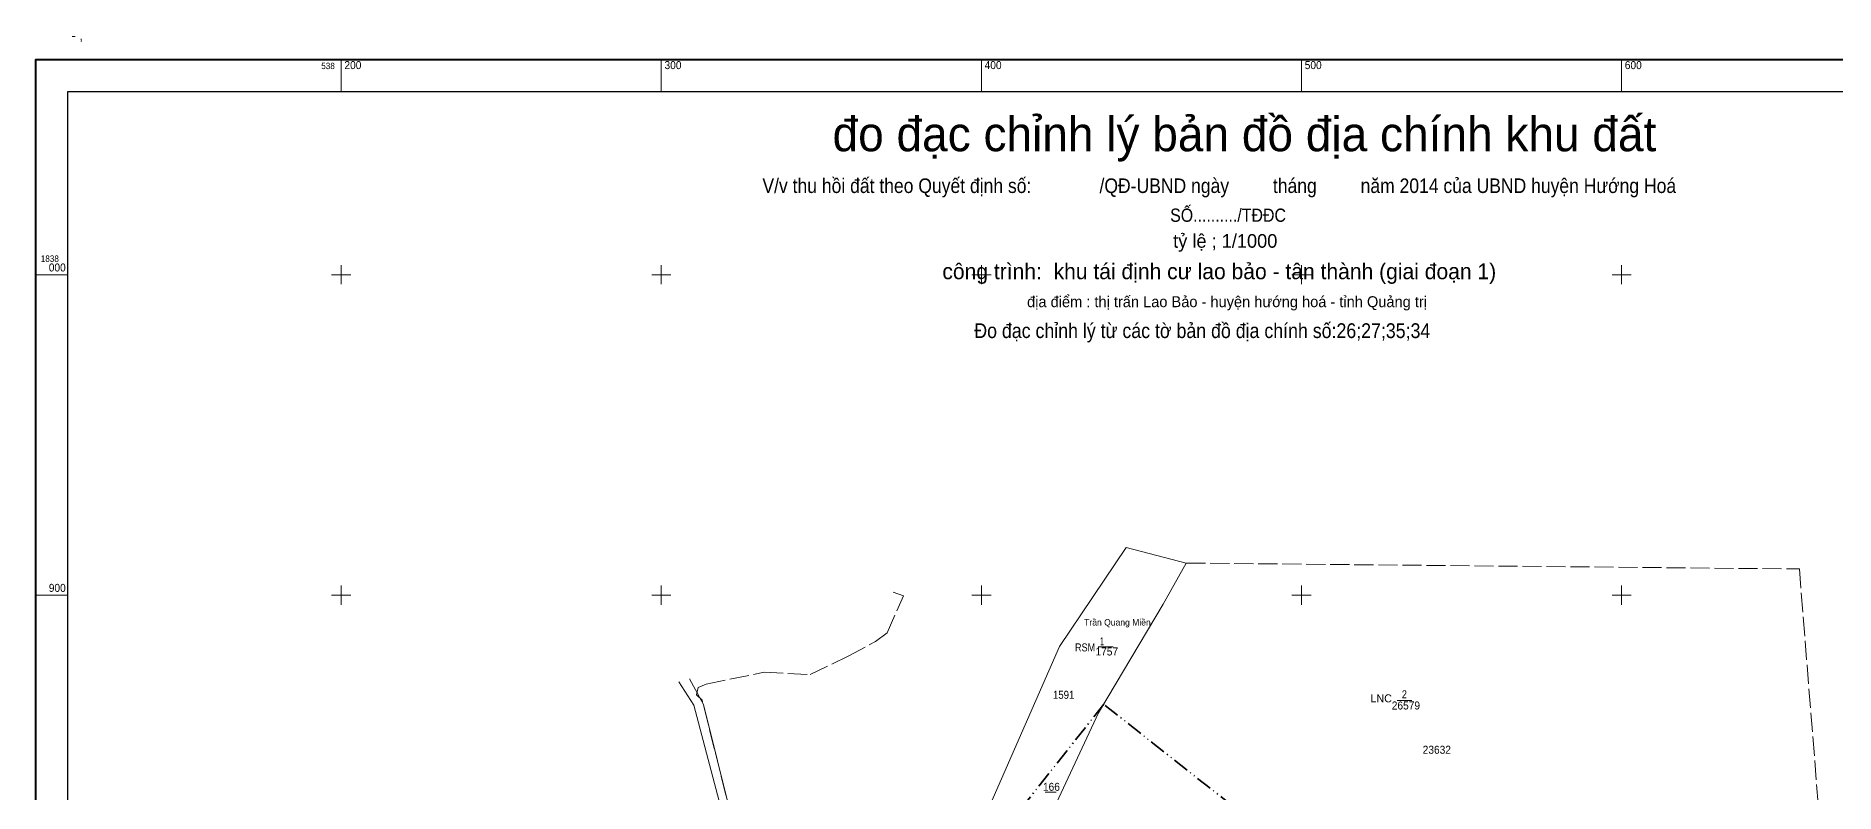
# Model space of a CAD drawing. Header units: metres. Extents: x 538105 to 539455, y 1837059 to 1838074.
# Drawn here: x 538105 to 538667, y 1837838 to 1838074 of the extents above; entities that cross this region are included whole.
import ezdxf
from ezdxf.enums import TextEntityAlignment as Align

# ---------------------------------------------------------------- set-up
doc = ezdxf.new("R2010")
doc.units = ezdxf.units.M
doc.linetypes.add('DASH_DOUBLE_DOT', pattern=[9.2, 5, -1.2, 0.3, -1.2, 0.3, -1.2])
doc.linetypes.add('LONG_DASHED', pattern=[7.5, 6, -1.5])
for name, color, linetype, lineweight in [('10', 7, 'Continuous', 13), ('13', 7, 'Continuous', 13), ('14', 7, 'Continuous', 13), ('17', 7, 'Continuous', 13), ('3', 7, 'DASH_DOUBLE_DOT', 35), ('4', 7, 'Continuous', 13), ('5', 7, 'Continuous', 13), ('60', 7, 'Continuous', 13)]:
    doc.layers.add(name, color=color, linetype=linetype, lineweight=lineweight)
doc.layers.add('35', color=7, linetype='Continuous')

msp = doc.modelspace()

# ---------------------------------------------------------------- linework, layer by layer
at = {"layer": '10', "linetype": 'LONG_DASHED'}
msp.add_line((538464, 1837910), (538655.52, 1837908.15), dxfattribs=at)
msp.add_lwpolyline([(538114.64, 1838057.16), (538827.02, 1838057.16), (538827.02, 1837069.03), (538114.64, 1837069.03)], close=True, dxfattribs=at)
at = {"layer": '10'}
for points in [[(538402.93, 1837835.03), (538424.41, 1837883.94), (538445.19, 1837914.85), (538464, 1837910)], [(538436.87, 1837863.72), (538456.78, 1837897.13), (538464, 1837910)], [(538305.46, 1837872.96), (538310.14, 1837865.67), (538319.53, 1837830.21), (538320.01, 1837826.44), (538320.94, 1837815.84), (538320.69, 1837805.7), (538320.63, 1837803.36), (538318.45, 1837792.13), (538314.08, 1837779.03), (538312.52, 1837770.3), (538309.41, 1837759.7), (538306.91, 1837747.54), (538304.73, 1837733.19), (538305.05, 1837719.47), (538304.42, 1837707.31), (538300.06, 1837698.58), (538292.89, 1837682.07)], [(538322.01, 1837830.27), (538313.16, 1837865.88), (538308.85, 1837873.88)], [(538422, 1837832), (538436.58, 1837863.24), (538436.87, 1837863.72)]]:
    msp.add_lwpolyline(points, dxfattribs=at)
at = {"layer": '10', "linetype": 'LONG_DASHED'}
for points in [[(538655.52, 1837908.15), (538665.46, 1837784.56), (538672.3, 1837699.6)], [(538365.57, 1837810.07), (538343.11, 1837806.91), (538322.01, 1837830.27), (538312.73, 1837867.16), (538310.97, 1837868.84), (538311.46, 1837871.15), (538314.06, 1837872.24), (538332.08, 1837875.92), (538346.52, 1837875.19), (538358.37, 1837880.9), (538366.92, 1837885.56), (538370.53, 1837888.21), (538375.64, 1837899.72), (538372.46, 1837900.91)]]:
    msp.add_lwpolyline(points, dxfattribs=at)
at = {"layer": '13'}
for p, q in [((538436.52, 1837883.85), (538441.17, 1837883.85)), ((538529.84, 1837867.1), (538534.49, 1837867.1))]:
    msp.add_line(p, q, dxfattribs=at)
at = {"layer": '14'}
msp.add_line((538419.89, 1837838.54), (538423.36, 1837838.54), dxfattribs=at)
at = {"layer": '3'}
msp.add_lwpolyline([(538702.65, 1837657.44), (538438.19, 1837865.93), (538412.58, 1837833.55)], dxfattribs=at)
at = {"layer": '60'}
for p, q in [((538200, 1838057.16), (538200, 1838067.16)), ((538300, 1838057.16), (538300, 1838067.16)), ((538400, 1838057.16), (538400, 1838067.16)), ((538500, 1838057.16), (538500, 1838067.16)), ((538600, 1838057.16), (538600, 1838067.16)), ((538104.64, 1838000), (538114.64, 1838000)), ((538197, 1838000), (538203, 1838000)), ((538200, 1837997), (538200, 1838003)), ((538297, 1838000), (538303, 1838000)), ((538300, 1837997), (538300, 1838003)), ((538397, 1838000), (538403, 1838000)), ((538400, 1837997), (538400, 1838003)), ((538497, 1838000), (538503, 1838000)), ((538500, 1837997), (538500, 1838003)), ((538597, 1838000), (538603, 1838000)), ((538600, 1837997), (538600, 1838003)), ((538104.64, 1837900), (538114.64, 1837900)), ((538197, 1837900), (538203, 1837900)), ((538200, 1837897), (538200, 1837903)), ((538297, 1837900), (538303, 1837900)), ((538300, 1837897), (538300, 1837903)), ((538397, 1837900), (538403, 1837900)), ((538400, 1837897), (538400, 1837903)), ((538497, 1837900), (538503, 1837900)), ((538500, 1837897), (538500, 1837903)), ((538597, 1837900), (538603, 1837900)), ((538600, 1837897), (538600, 1837903))]:
    msp.add_line(p, q, dxfattribs=at)
at = {"layer": '60', "lineweight": 40}
msp.add_lwpolyline([(538104.64, 1837059.03), (538104.64, 1838067.16), (538837.02, 1838067.16), (538837.02, 1837059.03)], close=True, dxfattribs=at)
at = {"layer": '60', "lineweight": 25}
msp.add_lwpolyline([(538114.64, 1837069.03), (538114.64, 1838057.16), (538827.02, 1838057.16), (538827.02, 1837069.03)], close=True, dxfattribs=at)

# ---------------------------------------------------------------- texts
at = {"layer": '13'}
for s, width, p in [('1757', 0.95, (538435.64, 1837881.15)), ('1591', 0.9, (538422.34, 1837867.63)), ('26579', 0.95, (538528.19, 1837864.29)), ('23632', 0.95, (538537.85, 1837850.48)), ('166', 0.95, (538419.22, 1837838.92))]:
    msp.add_text(s, height=2.5, dxfattribs=dict(at, width=width)).set_placement(p)
at = {"layer": '17'}
for s, width, p in [('RSM', 0.85, (538432.385, 1837882.42)), ('1', 0.6, (538437.665, 1837884.34)), ('2', 0.85, (538532.135, 1837867.79))]:
    msp.add_text(s, height=2.5, dxfattribs=dict(at, width=width)).set_placement(p, align=Align.CENTER)
msp.add_text('LNC', height=2.5, dxfattribs=at).set_placement((538524.895, 1837866.52), align=Align.CENTER)
at = {"layer": '35'}
msp.add_text('Trần Quang Miền', height=2, dxfattribs=at).set_placement((538442.495, 1837890.5), align=Align.CENTER)
at = {"layer": '4', "width": 0.9}
msp.add_text('Đo đạc chỉnh lý từ các tờ bản đồ địa chính số:26;27;35;34', height=4.61, dxfattribs=at).set_placement((538469, 1837980.22), align=Align.CENTER)
at = {"layer": '5'}
for s, height, p in [('đo đạc chỉnh lý bản đồ địa chính khu đất', 10.75, (538482.16, 1838038.53)), ('tỷ lệ ; 1/1000', 4.25, (538476.175, 1838008.41)), ('công trình:  khu tái định cư lao bảo - tân thành (giai đoạn 1)', 4.92, (538474.305, 1837998.59)), ('địa điểm : thị trấn Lao Bảo - huyện hướng hoá - tỉnh Quảng trị', 3.41, (538476.73, 1837989.86))]:
    msp.add_text(s, height=height, dxfattribs=at).set_placement(p, align=Align.CENTER)
at = {"layer": '5', "width": 0.9}
for s, height, p in [(' V/v thu hồi đất theo Quyết định số:              /QĐ-UBND ngày         tháng         năm 2014 của UBND huyện Hướng Hoá ', 4.55, (538474.305, 1838025.49)), ('SỐ........../TĐĐC', 4.131, (538477.05, 1838016.5))]:
    msp.add_text(s, height=height, dxfattribs=at).set_placement(p, align=Align.CENTER)
at = {"layer": '60'}
msp.add_text(' - , ', height=3, dxfattribs=at).set_placement((538114.64, 1838073.16))
at = {"layer": '60', "width": 0.95}
msp.add_text('538', height=2, dxfattribs=at).set_placement((538198, 1838064.16), align=Align.RIGHT)
for s, height, p in [('200', 2.5, (538201, 1838064.16)), ('300', 2.5, (538301, 1838064.16)), ('400', 2.5, (538401, 1838064.16)), ('500', 2.5, (538501, 1838064.16)), ('600', 2.5, (538601, 1838064.16)), ('1838', 2, (538106.14, 1838004)), ('000', 2.5, (538108.64, 1838001)), ('900', 2.5, (538108.64, 1837901))]:
    msp.add_text(s, height=height, dxfattribs=at).set_placement(p)

doc.saveas('drawing.dxf')
